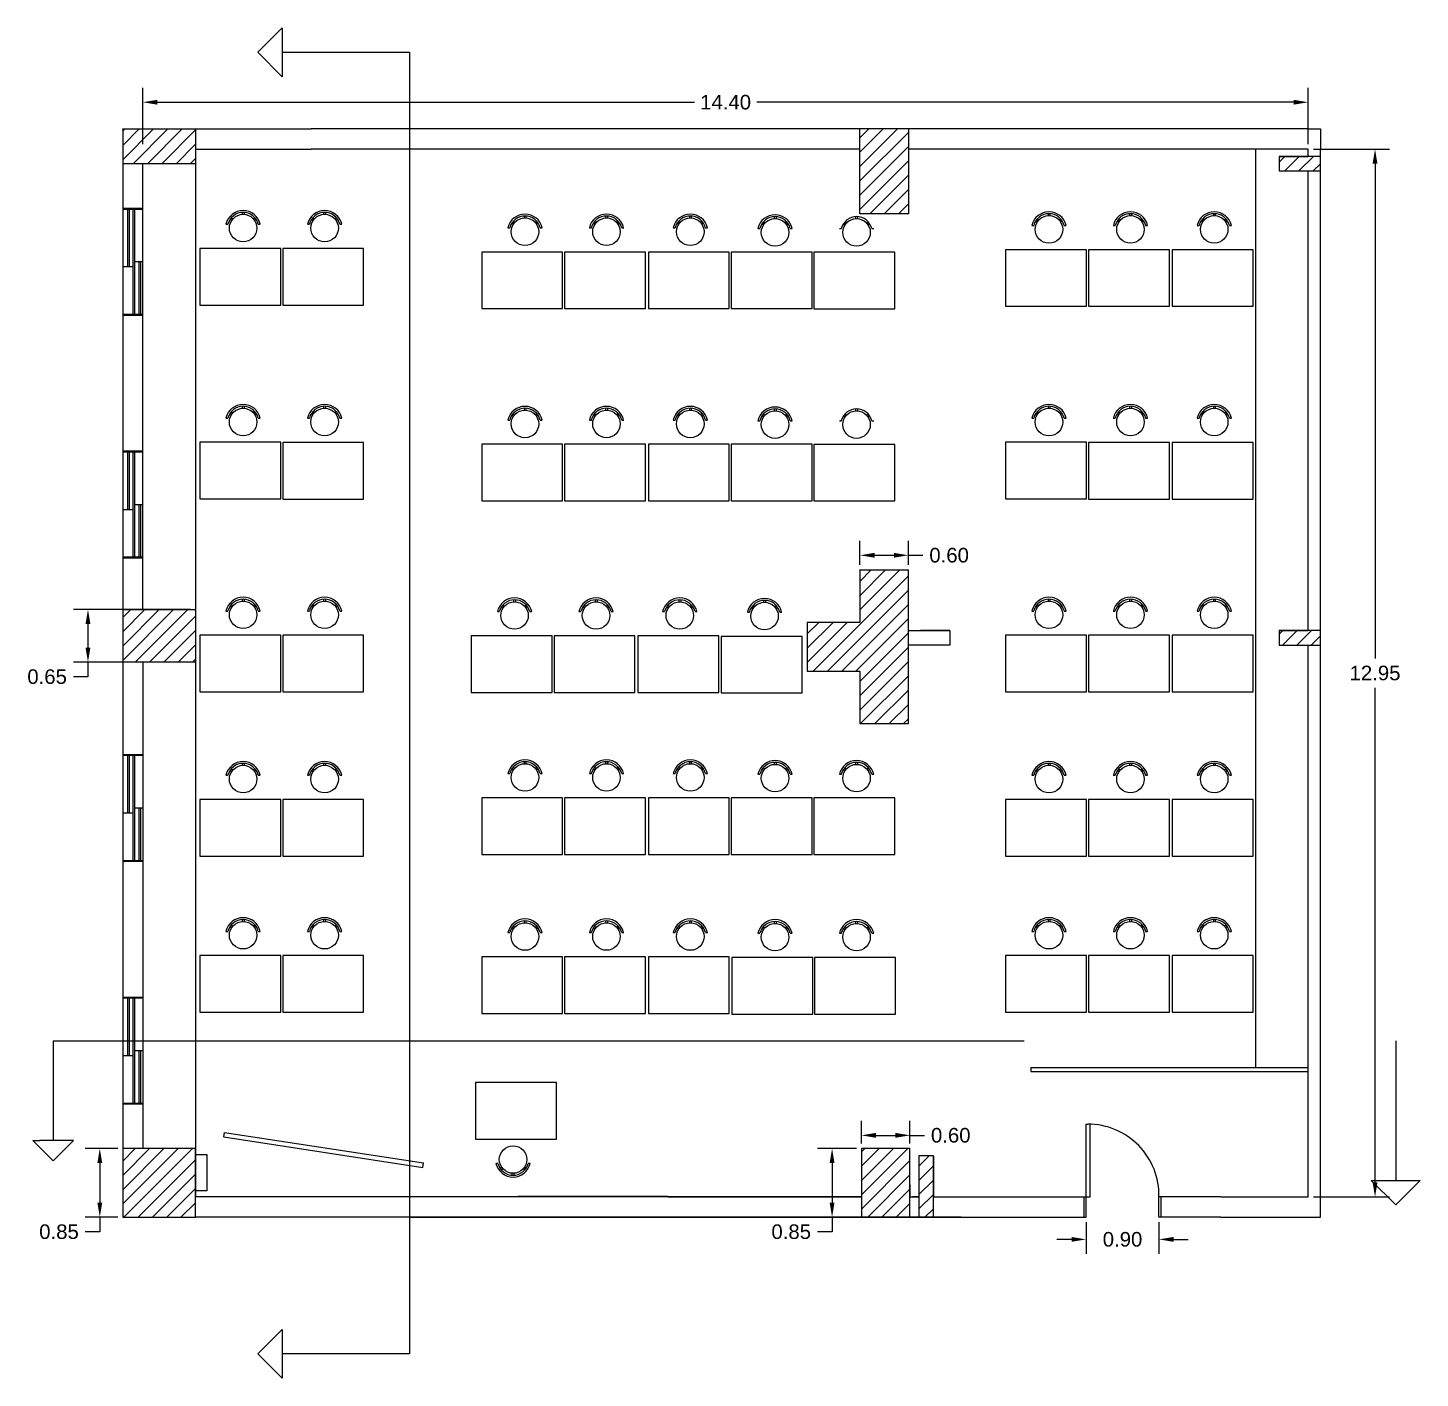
# Model space of a CAD drawing. Header units: inches. Extents: x 15.9 to 85.7, y 4.4 to 21.1.
# Drawn here: x 68.47 to 85.68, y 4.38 to 21.07 of the extents above; entities that cross this region are included whole.
import ezdxf

# ---------------------------------------------------------------- set-up
doc = ezdxf.new("R2010")
doc.units = ezdxf.units.IN
doc.header["$MEASUREMENT"] = 0
doc.linetypes.add('ACAD_ISO03W100', pattern=[30, 12, -18])
doc.styles.get("Standard").update_dxf_attribs({"font": 'arial.ttf'})
doc.dimstyles.get("Standard").update_dxf_attribs({"dimtxt": 0.18, "dimasz": 0.18, "dimexe": 0.18, "dimexo": 0.0625, "dimgap": 0.09, "dimtad": 0, "dimtih": 1, "dimtoh": 1, "dimdec": 4, "dimzin": 0, "dimdsep": 46, "dimtxsty": 'Standard', "dimcen": 0.09, "dimadec": 0, "dimazin": 0, "dimtfac": 1, "dimtdec": 4, "dimtofl": 0, "dimtmove": 0, "dimatfit": 3, "dimfxl": 1, "dimtolj": 1, "dimtzin": 0, "dimarcsym": 0})

# ---------------------------------------------------------------- blocks, each defined once
blk = doc.blocks.new('*D26')
at = {"color": 0, "lineweight": -2, "transparency": 16777216}
for p, q in [((69.896, 19.629), (69.896, 20.326)), ((84.296, 19.629), (84.296, 20.326)), ((70.076, 20.146), (76.712, 20.146)), ((84.116, 20.146), (77.481, 20.146))]:
    blk.add_line(p, q, dxfattribs=at)
at = {"color": 0, "transparency": 16777216}
for points in [[(70.076, 20.176), (70.076, 20.116), (69.896, 20.146)], [(84.116, 20.176), (84.116, 20.116), (84.296, 20.146)]]:
    blk.add_solid(points, dxfattribs=at)
at = {"layer": 'Defpoints', "color": 0, "transparency": 16777216}
for p in [(84.296, 20.146), (69.896, 19.566), (84.296, 19.566)]:
    blk.add_point(p, dxfattribs=at)
at = {"color": 0, "lineweight": 25, "transparency": 16777216, "insert": (77.096, 20.146), "char_height": 0.18, "attachment_point": 5}
blk.add_mtext('\\A1;14.40', dxfattribs=at)
blk = doc.blocks.new('*D27')
at = {"color": 0, "lineweight": -2, "transparency": 16777216}
for p, q in [((84.359, 19.566), (85.301, 19.566)), ((85.121, 19.386), (85.121, 13.273)), ((85.121, 6.796), (85.121, 12.909)), ((84.359, 6.616), (85.301, 6.616))]:
    blk.add_line(p, q, dxfattribs=at)
at = {"color": 0, "transparency": 16777216}
for points in [[(85.091, 19.386), (85.151, 19.386), (85.121, 19.566)], [(85.091, 6.796), (85.151, 6.796), (85.121, 6.616)]]:
    blk.add_solid(points, dxfattribs=at)
at = {"layer": 'Defpoints', "color": 0, "transparency": 16777216}
for p in [(84.296, 19.566), (84.296, 6.616), (85.121, 6.616)]:
    blk.add_point(p, dxfattribs=at)
at = {"color": 0, "lineweight": 25, "transparency": 16777216, "insert": (85.121, 13.091), "char_height": 0.18, "attachment_point": 5}
blk.add_mtext('\\A1;12.95', dxfattribs=at)
blk = doc.blocks.new('*D28')
at = {"color": 0, "lineweight": -2, "transparency": 16777216}
for p, q in [((78.756, 14.429), (78.756, 14.727)), ((79.355, 14.429), (79.355, 14.727)), ((78.936, 14.547), (79.175, 14.547)), ((79.355, 14.547), (79.535, 14.547))]:
    blk.add_line(p, q, dxfattribs=at)
at = {"color": 0, "transparency": 16777216}
for points in [[(78.936, 14.577), (78.936, 14.517), (78.756, 14.547)], [(79.175, 14.577), (79.175, 14.517), (79.355, 14.547)]]:
    blk.add_solid(points, dxfattribs=at)
at = {"layer": 'Defpoints', "color": 0, "transparency": 16777216}
for p in [(79.355, 14.547), (78.756, 14.366), (79.355, 14.366)]:
    blk.add_point(p, dxfattribs=at)
at = {"color": 0, "lineweight": 25, "transparency": 16777216, "insert": (79.858, 14.547), "char_height": 0.18, "attachment_point": 5}
blk.add_mtext('\\A1;0.60', dxfattribs=at)
blk = doc.blocks.new('*D29')
at = {"color": 0, "lineweight": -2, "transparency": 16777216}
for p, q in [((70.484, 13.876), (69.037, 13.876)), ((69.217, 13.696), (69.217, 13.406)), ((70.484, 13.226), (69.037, 13.226)), ((69.217, 13.226), (69.217, 13.046)), ((69.217, 13.046), (69.037, 13.046))]:
    blk.add_line(p, q, dxfattribs=at)
at = {"color": 0, "transparency": 16777216}
for points in [[(69.187, 13.696), (69.247, 13.696), (69.217, 13.876)], [(69.187, 13.406), (69.247, 13.406), (69.217, 13.226)]]:
    blk.add_solid(points, dxfattribs=at)
at = {"layer": 'Defpoints', "color": 0, "transparency": 16777216}
for p in [(70.546, 13.876), (69.217, 13.226), (70.546, 13.226)]:
    blk.add_point(p, dxfattribs=at)
at = {"color": 0, "lineweight": 25, "transparency": 16777216, "insert": (68.712, 13.046), "char_height": 0.18, "attachment_point": 5}
blk.add_mtext('\\A1;0.65', dxfattribs=at)
blk = doc.blocks.new('*D30')
at = {"color": 0, "lineweight": -2, "transparency": 16777216}
for p, q in [((69.584, 7.216), (69.183, 7.216)), ((69.363, 7.036), (69.363, 6.546)), ((69.584, 6.366), (69.183, 6.366)), ((69.363, 6.366), (69.363, 6.186)), ((69.363, 6.186), (69.183, 6.186))]:
    blk.add_line(p, q, dxfattribs=at)
at = {"color": 0, "transparency": 16777216}
for points in [[(69.333, 7.036), (69.393, 7.036), (69.363, 7.216)], [(69.333, 6.546), (69.393, 6.546), (69.363, 6.366)]]:
    blk.add_solid(points, dxfattribs=at)
at = {"layer": 'Defpoints', "color": 0, "transparency": 16777216}
for p in [(69.646, 7.216), (69.363, 6.366), (69.646, 6.366)]:
    blk.add_point(p, dxfattribs=at)
at = {"color": 0, "lineweight": 25, "transparency": 16777216, "insert": (68.859, 6.186), "char_height": 0.18, "attachment_point": 5}
blk.add_mtext('\\A1;0.85', dxfattribs=at)
blk = doc.blocks.new('*D31')
at = {"color": 0, "lineweight": -2, "transparency": 16777216}
for p, q in [((78.774, 7.279), (78.774, 7.558)), ((79.374, 7.279), (79.374, 7.558)), ((78.954, 7.378), (79.194, 7.378)), ((79.374, 7.378), (79.554, 7.378))]:
    blk.add_line(p, q, dxfattribs=at)
at = {"color": 0, "transparency": 16777216}
for points in [[(78.954, 7.408), (78.954, 7.348), (78.774, 7.378)], [(79.194, 7.408), (79.194, 7.348), (79.374, 7.378)]]:
    blk.add_solid(points, dxfattribs=at)
at = {"layer": 'Defpoints', "color": 0, "transparency": 16777216}
for p in [(79.374, 7.378), (78.774, 7.216), (79.374, 7.216)]:
    blk.add_point(p, dxfattribs=at)
at = {"color": 0, "lineweight": 25, "transparency": 16777216, "insert": (79.878, 7.378), "char_height": 0.18, "attachment_point": 5}
blk.add_mtext('\\A1;0.60', dxfattribs=at)
blk = doc.blocks.new('*D32')
at = {"color": 0, "lineweight": -2, "transparency": 16777216}
for p, q in [((78.712, 7.216), (78.232, 7.216)), ((78.412, 7.036), (78.412, 6.546)), ((78.712, 6.366), (78.232, 6.366)), ((78.412, 6.366), (78.412, 6.186)), ((78.412, 6.186), (78.232, 6.186))]:
    blk.add_line(p, q, dxfattribs=at)
at = {"color": 0, "transparency": 16777216}
for points in [[(78.382, 7.036), (78.442, 7.036), (78.412, 7.216)], [(78.382, 6.546), (78.442, 6.546), (78.412, 6.366)]]:
    blk.add_solid(points, dxfattribs=at)
at = {"layer": 'Defpoints', "color": 0, "transparency": 16777216}
for p in [(78.774, 7.216), (78.412, 6.366), (78.774, 6.366)]:
    blk.add_point(p, dxfattribs=at)
at = {"color": 0, "lineweight": 25, "transparency": 16777216, "insert": (77.907, 6.186), "char_height": 0.18, "attachment_point": 5}
blk.add_mtext('\\A1;0.85', dxfattribs=at)
blk = doc.blocks.new('*D33')
at = {"color": 0, "lineweight": -2, "transparency": 16777216}
for p, q in [((81.551, 6.304), (81.551, 5.912)), ((82.451, 6.304), (82.451, 5.912)), ((81.371, 6.092), (81.191, 6.092)), ((82.631, 6.092), (82.811, 6.092))]:
    blk.add_line(p, q, dxfattribs=at)
at = {"color": 0, "transparency": 16777216}
for points in [[(81.371, 6.122), (81.371, 6.062), (81.551, 6.092)], [(82.631, 6.122), (82.631, 6.062), (82.451, 6.092)]]:
    blk.add_solid(points, dxfattribs=at)
at = {"layer": 'Defpoints', "color": 0, "transparency": 16777216}
for p in [(81.551, 6.366), (82.451, 6.366), (82.451, 6.092)]:
    blk.add_point(p, dxfattribs=at)
at = {"color": 0, "lineweight": 25, "transparency": 16777216, "insert": (82.001, 6.092), "char_height": 0.18, "attachment_point": 5}
blk.add_mtext('\\A1;0.90', dxfattribs=at)

msp = doc.modelspace()

# ---------------------------------------------------------------- hatches: boundary and pattern name
at = {"lineweight": 25}
h = msp.add_hatch(dxfattribs=at)
h.set_pattern_fill('ANSI31', color=256)
h.set_pattern_definition([(45, (-990.17832, -458.61796), (-0.088388348, 0.088388348), [])])
h.paths.add_polyline_path([(79.355, 14.366), (78.756, 14.366), (78.755, 14.365), (78.755, 13.716), (78.106, 13.716), (78.105, 13.715), (78.105, 13.116), (78.755, 13.116), (78.755, 12.466), (79.355, 12.466)])
h.paths.add_polyline_path([(79.355, 19.816), (78.76, 19.816), (78.755, 19.812), (78.755, 18.766), (79.348, 18.766), (79.355, 18.773)])
h.paths.add_polyline_path([(70.546, 19.816), (69.896, 19.816), (69.649, 19.816), (69.646, 19.813), (69.646, 19.386), (70.546, 19.386)])
h.paths.add_polyline_path([(70.546, 13.876), (69.896, 13.876), (69.646, 13.876), (69.646, 13.226), (70.546, 13.226)])
h.paths.add_polyline_path([(70.546, 7.216), (69.646, 7.216), (69.646, 6.366), (70.545, 6.366), (70.546, 6.368)])
h.paths.add_polyline_path([(79.374, 7.216), (78.774, 7.216), (78.774, 6.366), (79.374, 6.366)])
h.paths.add_polyline_path([(84.446, 19.477), (83.936, 19.477), (83.936, 19.297), (84.446, 19.297)])
h.paths.add_polyline_path([(84.446, 13.616), (83.936, 13.616), (83.936, 13.436), (84.446, 13.436)])
h.paths.add_polyline_path([(79.664, 7.126), (79.484, 7.126), (79.484, 6.366), (79.664, 6.366)])

# ---------------------------------------------------------------- linework, layer by layer
for p, q in [((71.317, 20.764), (71.618, 21.066)), ((71.618, 21.066), (71.618, 20.462)), ((71.317, 20.764), (71.618, 20.462)), ((71.618, 20.764), (73.19, 20.764)), ((73.19, 20.764), (73.19, 4.679)), ((69.646, 19.816), (69.896, 19.816)), ((69.646, 19.813), (69.649, 19.816)), ((69.646, 19.813), (69.646, 6.366)), ((69.896, 19.816), (71.976, 19.816)), ((70.546, 19.816), (70.546, 19.386)), ((84.296, 19.816), (71.976, 19.816)), ((78.755, 18.766), (78.755, 19.816)), ((78.755, 19.812), (78.76, 19.816)), ((79.355, 19.816), (79.355, 18.766)), ((84.296, 19.816), (84.446, 19.816)), ((84.446, 19.816), (84.446, 19.566)), ((70.546, 19.566), (71.976, 19.566)), ((70.546, 19.566), (70.546, 6.616)), ((78.755, 19.566), (71.976, 19.566)), ((84.296, 19.566), (79.355, 19.566)), ((83.646, 8.216), (83.646, 19.566)), ((83.936, 19.477), (84.296, 19.477)), ((84.446, 19.477), (83.936, 19.477)), ((83.936, 19.477), (83.936, 19.297)), ((84.296, 19.477), (84.296, 19.566)), ((84.446, 6.616), (84.446, 19.566)), ((70.546, 19.386), (69.646, 19.386)), ((69.896, 13.876), (69.896, 19.386)), ((83.936, 19.297), (84.446, 19.297)), ((84.296, 13.616), (84.296, 19.297)), ((69.646, 18.836), (69.896, 18.836)), ((69.646, 18.826), (69.896, 18.826)), ((69.704, 18.826), (69.704, 18.11)), ((69.724, 18.826), (69.724, 18.11)), ((69.771, 18.826), (69.771, 17.526)), ((69.791, 18.826), (69.791, 17.526)), ((71.122, 18.785), (71.122, 18.761)), ((71.146, 18.785), (71.146, 18.761)), ((72.129, 18.785), (72.129, 18.761)), ((72.153, 18.785), (72.153, 18.761)), ((79.355, 18.766), (78.755, 18.766)), ((79.348, 18.766), (79.355, 18.773)), ((81.08, 18.768), (81.08, 18.745)), ((81.104, 18.768), (81.104, 18.745)), ((82.087, 18.768), (82.087, 18.745)), ((82.111, 18.768), (82.111, 18.745)), ((83.123, 18.768), (83.123, 18.745)), ((83.146, 18.768), (83.146, 18.745)), ((70.922, 18.639), (70.947, 18.639)), ((70.973, 18.699), (70.992, 18.685)), ((70.986, 18.718), (71.007, 18.704)), ((71.282, 18.718), (71.261, 18.704)), ((71.296, 18.698), (71.276, 18.685)), ((71.322, 18.639), (71.346, 18.639)), ((71.929, 18.639), (71.954, 18.639)), ((71.98, 18.699), (71.999, 18.685)), ((71.993, 18.718), (72.014, 18.704)), ((72.289, 18.718), (72.268, 18.704)), ((72.302, 18.698), (72.283, 18.685)), ((72.329, 18.639), (72.353, 18.639)), ((74.406, 18.593), (74.43, 18.593)), ((74.456, 18.653), (74.476, 18.64)), ((74.469, 18.673), (74.491, 18.659)), ((74.606, 18.739), (74.606, 18.716)), ((74.629, 18.739), (74.629, 18.716)), ((74.766, 18.673), (74.745, 18.659)), ((74.779, 18.653), (74.759, 18.64)), ((74.805, 18.593), (74.83, 18.593)), ((75.413, 18.593), (75.437, 18.593)), ((75.463, 18.653), (75.483, 18.64)), ((75.476, 18.673), (75.498, 18.659)), ((75.613, 18.739), (75.613, 18.716)), ((75.636, 18.739), (75.636, 18.716)), ((75.773, 18.673), (75.752, 18.659)), ((75.786, 18.653), (75.766, 18.64)), ((75.812, 18.593), (75.837, 18.593)), ((76.448, 18.593), (76.473, 18.593)), ((76.499, 18.653), (76.519, 18.64)), ((76.512, 18.673), (76.533, 18.659)), ((76.648, 18.739), (76.648, 18.716)), ((76.672, 18.739), (76.672, 18.716)), ((76.809, 18.673), (76.787, 18.659)), ((76.822, 18.653), (76.802, 18.64)), ((76.848, 18.593), (76.872, 18.593)), ((77.495, 18.585), (77.52, 18.585)), ((77.546, 18.645), (77.566, 18.632)), ((77.559, 18.665), (77.58, 18.651)), ((77.696, 18.731), (77.696, 18.708)), ((77.719, 18.731), (77.719, 18.708)), ((77.856, 18.665), (77.834, 18.651)), ((77.869, 18.645), (77.849, 18.632)), ((77.895, 18.585), (77.919, 18.585)), ((78.502, 18.585), (78.527, 18.585)), ((78.553, 18.645), (78.573, 18.632)), ((78.566, 18.665), (78.587, 18.651)), ((78.703, 18.731), (78.703, 18.708)), ((78.726, 18.731), (78.726, 18.708)), ((78.863, 18.665), (78.841, 18.651)), ((78.876, 18.645), (78.856, 18.632)), ((78.902, 18.585), (78.926, 18.585)), ((80.88, 18.623), (80.904, 18.623)), ((80.93, 18.682), (80.95, 18.669)), ((80.943, 18.702), (80.965, 18.688)), ((81.24, 18.702), (81.219, 18.688)), ((81.253, 18.682), (81.233, 18.669)), ((81.28, 18.623), (81.304, 18.623)), ((81.887, 18.623), (81.911, 18.623)), ((81.937, 18.682), (81.957, 18.669)), ((81.95, 18.702), (81.972, 18.688)), ((82.247, 18.702), (82.226, 18.688)), ((82.26, 18.682), (82.24, 18.669)), ((82.286, 18.623), (82.311, 18.623)), ((82.923, 18.623), (82.947, 18.623)), ((82.973, 18.682), (82.993, 18.669)), ((82.986, 18.702), (83.008, 18.688)), ((83.283, 18.702), (83.262, 18.688)), ((83.296, 18.682), (83.276, 18.669)), ((83.322, 18.623), (83.347, 18.623)), ((70.599, 18.34), (70.599, 17.64)), ((71.599, 18.34), (70.599, 18.34)), ((71.599, 17.64), (71.599, 18.34)), ((71.623, 18.34), (71.623, 17.64)), ((72.623, 18.34), (71.623, 18.34)), ((72.623, 17.64), (72.623, 18.34)), ((74.082, 18.295), (74.082, 17.595)), ((75.082, 18.295), (74.082, 18.295)), ((75.082, 17.595), (75.082, 18.295)), ((75.106, 18.295), (75.106, 17.595)), ((76.106, 18.295), (75.106, 18.295)), ((76.106, 17.595), (76.106, 18.295)), ((76.142, 18.295), (76.142, 17.595)), ((77.142, 18.295), (76.142, 18.295)), ((77.142, 17.595), (77.142, 18.295)), ((77.165, 18.295), (77.165, 17.595)), ((78.165, 18.295), (77.165, 18.295)), ((78.165, 17.595), (78.165, 18.295)), ((78.188, 18.294), (78.188, 17.594)), ((79.188, 18.294), (78.188, 18.294)), ((79.188, 17.594), (79.188, 18.294)), ((80.556, 18.324), (80.556, 17.624)), ((81.556, 18.324), (80.556, 18.324)), ((81.556, 17.624), (81.556, 18.324)), ((81.58, 18.324), (81.58, 17.624)), ((82.58, 18.324), (81.58, 18.324)), ((82.58, 17.624), (82.58, 18.324)), ((82.616, 18.324), (82.616, 17.624)), ((83.616, 18.324), (82.616, 18.324)), ((83.616, 17.624), (83.616, 18.324)), ((69.771, 18.11), (69.646, 18.11)), ((69.791, 18.176), (69.896, 18.176)), ((69.844, 18.176), (69.844, 17.526)), ((69.864, 18.176), (69.864, 17.526)), ((70.599, 17.64), (71.599, 17.64)), ((71.623, 17.64), (72.623, 17.64)), ((74.082, 17.595), (75.082, 17.595)), ((75.106, 17.595), (76.106, 17.595)), ((76.142, 17.595), (77.142, 17.595)), ((77.165, 17.595), (78.165, 17.595)), ((78.188, 17.594), (79.188, 17.594)), ((80.556, 17.624), (81.556, 17.624)), ((81.58, 17.624), (82.58, 17.624)), ((82.616, 17.624), (83.616, 17.624)), ((69.646, 17.526), (69.896, 17.526)), ((69.646, 17.516), (69.896, 17.516)), ((71.122, 16.387), (71.122, 16.363)), ((71.146, 16.387), (71.146, 16.363)), ((72.129, 16.387), (72.129, 16.363)), ((72.153, 16.387), (72.153, 16.363)), ((74.606, 16.364), (74.606, 16.34)), ((74.629, 16.364), (74.629, 16.34)), ((75.613, 16.364), (75.613, 16.34)), ((75.636, 16.364), (75.636, 16.34)), ((76.648, 16.364), (76.648, 16.34)), ((76.672, 16.364), (76.672, 16.34)), ((77.696, 16.356), (77.696, 16.332)), ((77.719, 16.356), (77.719, 16.332)), ((78.703, 16.356), (78.703, 16.332)), ((78.726, 16.356), (78.726, 16.332)), ((81.08, 16.387), (81.08, 16.363)), ((81.104, 16.387), (81.104, 16.363)), ((82.087, 16.387), (82.087, 16.363)), ((82.111, 16.387), (82.111, 16.363)), ((83.123, 16.387), (83.123, 16.363)), ((83.146, 16.387), (83.146, 16.363)), ((70.922, 16.241), (70.947, 16.241)), ((70.973, 16.301), (70.992, 16.288)), ((70.986, 16.321), (71.007, 16.306)), ((71.282, 16.32), (71.261, 16.306)), ((71.296, 16.3), (71.276, 16.287)), ((71.322, 16.241), (71.346, 16.241)), ((71.929, 16.241), (71.954, 16.241)), ((71.98, 16.301), (71.999, 16.288)), ((71.993, 16.321), (72.014, 16.306)), ((72.289, 16.32), (72.268, 16.306)), ((72.302, 16.3), (72.283, 16.287)), ((72.329, 16.241), (72.353, 16.241)), ((74.406, 16.218), (74.43, 16.218)), ((74.456, 16.278), (74.476, 16.265)), ((74.469, 16.297), (74.491, 16.283)), ((74.766, 16.297), (74.745, 16.283)), ((74.779, 16.277), (74.759, 16.264)), ((74.805, 16.218), (74.83, 16.218)), ((75.413, 16.218), (75.437, 16.218)), ((75.463, 16.278), (75.483, 16.265)), ((75.476, 16.297), (75.498, 16.283)), ((75.773, 16.297), (75.752, 16.283)), ((75.786, 16.277), (75.766, 16.264)), ((75.812, 16.218), (75.837, 16.218)), ((76.448, 16.218), (76.473, 16.218)), ((76.499, 16.278), (76.519, 16.265)), ((76.512, 16.297), (76.533, 16.283)), ((76.809, 16.297), (76.787, 16.283)), ((76.822, 16.277), (76.802, 16.264)), ((76.848, 16.218), (76.872, 16.218)), ((77.495, 16.21), (77.52, 16.21)), ((77.546, 16.27), (77.566, 16.257)), ((77.559, 16.289), (77.58, 16.275)), ((77.856, 16.289), (77.834, 16.275)), ((77.869, 16.269), (77.849, 16.256)), ((77.895, 16.21), (77.919, 16.21)), ((78.502, 16.21), (78.527, 16.21)), ((78.553, 16.27), (78.573, 16.257)), ((78.566, 16.289), (78.587, 16.275)), ((78.863, 16.289), (78.841, 16.275)), ((78.876, 16.269), (78.856, 16.256)), ((78.902, 16.21), (78.926, 16.21)), ((80.88, 16.241), (80.904, 16.241)), ((80.93, 16.301), (80.95, 16.288)), ((80.943, 16.321), (80.965, 16.306)), ((81.24, 16.32), (81.219, 16.306)), ((81.253, 16.3), (81.233, 16.287)), ((81.28, 16.241), (81.304, 16.241)), ((81.887, 16.241), (81.911, 16.241)), ((81.937, 16.301), (81.957, 16.288)), ((81.95, 16.321), (81.972, 16.306)), ((82.247, 16.32), (82.226, 16.306)), ((82.26, 16.3), (82.24, 16.287)), ((82.286, 16.241), (82.311, 16.241)), ((82.923, 16.241), (82.947, 16.241)), ((82.973, 16.301), (82.993, 16.288)), ((82.986, 16.321), (83.008, 16.306)), ((83.283, 16.32), (83.262, 16.306)), ((83.296, 16.3), (83.276, 16.287)), ((83.322, 16.241), (83.347, 16.241)), ((69.646, 15.836), (69.896, 15.836)), ((70.599, 15.943), (70.599, 15.243)), ((71.599, 15.943), (70.599, 15.943)), ((71.599, 15.243), (71.599, 15.943)), ((71.623, 15.942), (71.623, 15.242)), ((72.623, 15.942), (71.623, 15.942)), ((72.623, 15.242), (72.623, 15.942)), ((74.082, 15.92), (74.082, 15.22)), ((75.082, 15.92), (74.082, 15.92)), ((75.082, 15.22), (75.082, 15.92)), ((75.106, 15.919), (75.106, 15.219)), ((76.106, 15.919), (75.106, 15.919)), ((76.106, 15.219), (76.106, 15.919)), ((76.142, 15.919), (76.142, 15.219)), ((77.142, 15.919), (76.142, 15.919)), ((77.142, 15.219), (77.142, 15.919)), ((77.165, 15.919), (77.165, 15.219)), ((78.165, 15.919), (77.165, 15.919)), ((78.165, 15.219), (78.165, 15.919)), ((78.188, 15.918), (78.188, 15.218)), ((79.188, 15.918), (78.188, 15.918)), ((79.188, 15.218), (79.188, 15.918)), ((80.556, 15.943), (80.556, 15.243)), ((81.556, 15.943), (80.556, 15.943)), ((81.556, 15.243), (81.556, 15.943)), ((81.58, 15.942), (81.58, 15.242)), ((82.58, 15.942), (81.58, 15.942)), ((82.58, 15.242), (82.58, 15.942)), ((82.616, 15.942), (82.616, 15.242)), ((83.616, 15.942), (82.616, 15.942)), ((83.616, 15.242), (83.616, 15.942)), ((69.646, 15.826), (69.896, 15.826)), ((69.704, 15.826), (69.704, 15.11)), ((69.724, 15.826), (69.724, 15.11)), ((69.771, 15.826), (69.771, 14.526)), ((69.791, 15.826), (69.791, 14.526)), ((69.791, 15.176), (69.896, 15.176)), ((69.844, 15.176), (69.844, 14.526)), ((69.864, 15.176), (69.864, 14.526)), ((70.599, 15.243), (71.599, 15.243)), ((71.623, 15.242), (72.623, 15.242)), ((74.082, 15.22), (75.082, 15.22)), ((75.106, 15.219), (76.106, 15.219)), ((76.142, 15.219), (77.142, 15.219)), ((77.165, 15.219), (78.165, 15.219)), ((78.188, 15.218), (79.188, 15.218)), ((80.556, 15.243), (81.556, 15.243)), ((81.58, 15.242), (82.58, 15.242)), ((82.616, 15.242), (83.616, 15.242)), ((69.771, 15.11), (69.646, 15.11)), ((69.646, 14.526), (69.896, 14.526)), ((69.646, 14.516), (69.896, 14.516)), ((78.755, 14.366), (79.355, 14.366)), ((78.755, 14.366), (78.755, 13.716)), ((78.755, 14.365), (78.756, 14.366)), ((79.355, 12.466), (79.355, 14.366)), ((70.986, 13.938), (71.007, 13.923)), ((71.122, 14.004), (71.122, 13.98)), ((71.146, 14.004), (71.146, 13.98)), ((71.282, 13.937), (71.261, 13.923)), ((71.993, 13.938), (72.014, 13.923)), ((72.129, 14.004), (72.129, 13.98)), ((72.153, 14.004), (72.153, 13.98)), ((72.289, 13.937), (72.268, 13.923)), ((74.476, 13.997), (74.476, 13.973)), ((74.5, 13.997), (74.5, 13.973)), ((75.483, 13.997), (75.483, 13.973)), ((75.507, 13.997), (75.507, 13.973)), ((76.519, 13.997), (76.519, 13.973)), ((76.542, 13.997), (76.542, 13.973)), ((77.566, 13.989), (77.566, 13.965)), ((77.589, 13.989), (77.589, 13.965)), ((80.943, 13.938), (80.965, 13.923)), ((81.08, 14.004), (81.08, 13.98)), ((81.104, 14.004), (81.104, 13.98)), ((81.24, 13.937), (81.219, 13.923)), ((81.95, 13.938), (81.972, 13.923)), ((82.087, 14.004), (82.087, 13.98)), ((82.111, 14.004), (82.111, 13.98)), ((82.247, 13.937), (82.226, 13.923)), ((82.986, 13.938), (83.008, 13.923)), ((83.123, 14.004), (83.123, 13.98)), ((83.146, 14.004), (83.146, 13.98)), ((83.283, 13.937), (83.262, 13.923)), ((69.646, 13.876), (69.896, 13.876)), ((69.896, 13.876), (70.546, 13.876)), ((70.922, 13.858), (70.947, 13.858)), ((70.973, 13.918), (70.992, 13.905)), ((71.296, 13.917), (71.276, 13.904)), ((71.322, 13.858), (71.346, 13.858)), ((71.929, 13.858), (71.954, 13.858)), ((71.98, 13.918), (71.999, 13.905)), ((72.302, 13.917), (72.283, 13.904)), ((72.329, 13.858), (72.353, 13.858)), ((74.276, 13.851), (74.3, 13.851)), ((74.326, 13.911), (74.346, 13.898)), ((74.339, 13.931), (74.361, 13.916)), ((74.636, 13.93), (74.615, 13.916)), ((74.649, 13.91), (74.629, 13.897)), ((74.675, 13.851), (74.7, 13.851)), ((75.283, 13.851), (75.307, 13.851)), ((75.333, 13.911), (75.353, 13.898)), ((75.346, 13.931), (75.368, 13.916)), ((75.643, 13.93), (75.622, 13.916)), ((75.656, 13.91), (75.636, 13.897)), ((75.682, 13.851), (75.707, 13.851)), ((76.318, 13.851), (76.343, 13.851)), ((76.369, 13.911), (76.389, 13.898)), ((76.382, 13.931), (76.403, 13.916)), ((76.679, 13.93), (76.658, 13.916)), ((76.692, 13.91), (76.672, 13.897)), ((76.718, 13.851), (76.743, 13.851)), ((77.366, 13.843), (77.39, 13.843)), ((77.416, 13.903), (77.436, 13.89)), ((77.429, 13.923), (77.451, 13.908)), ((77.726, 13.922), (77.705, 13.908)), ((77.739, 13.902), (77.719, 13.889)), ((77.765, 13.843), (77.79, 13.843)), ((80.88, 13.858), (80.904, 13.858)), ((80.93, 13.918), (80.95, 13.905)), ((81.253, 13.917), (81.233, 13.904)), ((81.28, 13.858), (81.304, 13.858)), ((81.887, 13.858), (81.911, 13.858)), ((81.937, 13.918), (81.957, 13.905)), ((82.26, 13.917), (82.24, 13.904)), ((82.286, 13.858), (82.311, 13.858)), ((82.923, 13.858), (82.947, 13.858)), ((82.973, 13.918), (82.993, 13.905)), ((83.296, 13.917), (83.276, 13.904)), ((83.322, 13.858), (83.347, 13.858)), ((78.755, 13.716), (78.105, 13.716)), ((78.105, 13.716), (78.105, 13.116)), ((78.105, 13.715), (78.106, 13.716)), ((79.355, 13.616), (79.865, 13.616)), ((79.865, 13.616), (79.505, 13.616)), ((79.865, 13.616), (79.865, 13.436)), ((83.936, 13.616), (84.296, 13.616)), ((84.446, 13.616), (83.936, 13.616)), ((83.936, 13.616), (83.936, 13.436)), ((70.599, 13.56), (70.599, 12.86)), ((71.599, 13.56), (70.599, 13.56)), ((71.599, 12.86), (71.599, 13.56)), ((71.623, 13.559), (71.623, 12.859)), ((72.623, 13.559), (71.623, 13.559)), ((72.623, 12.859), (72.623, 13.559)), ((73.952, 13.553), (73.952, 12.853)), ((74.952, 13.553), (73.952, 13.553)), ((74.952, 12.853), (74.952, 13.553)), ((74.976, 13.552), (74.976, 12.852)), ((75.976, 13.552), (74.976, 13.552)), ((75.976, 12.852), (75.976, 13.552)), ((76.012, 13.552), (76.012, 12.852)), ((77.012, 13.552), (76.012, 13.552)), ((77.012, 12.852), (77.012, 13.552)), ((77.042, 13.545), (77.042, 12.845)), ((78.042, 13.545), (77.042, 13.545)), ((78.042, 12.845), (78.042, 13.545)), ((79.865, 13.436), (79.355, 13.436)), ((80.556, 13.56), (80.556, 12.86)), ((81.556, 13.56), (80.556, 13.56)), ((81.556, 12.86), (81.556, 13.56)), ((81.58, 13.559), (81.58, 12.859)), ((82.58, 13.559), (81.58, 13.559)), ((82.58, 12.859), (82.58, 13.559)), ((82.616, 13.559), (82.616, 12.859)), ((83.616, 13.559), (82.616, 13.559)), ((83.616, 12.859), (83.616, 13.559)), ((83.936, 13.436), (84.446, 13.436)), ((84.296, 6.616), (84.296, 13.436)), ((70.546, 13.226), (69.646, 13.226)), ((69.896, 13.226), (69.896, 7.216)), ((78.105, 13.116), (78.755, 13.116)), ((78.755, 13.116), (78.755, 12.466)), ((70.599, 12.86), (71.599, 12.86)), ((71.623, 12.859), (72.623, 12.859)), ((73.952, 12.853), (74.952, 12.853)), ((74.976, 12.852), (75.976, 12.852)), ((76.012, 12.852), (77.012, 12.852)), ((77.042, 12.845), (78.042, 12.845)), ((80.556, 12.86), (81.556, 12.86)), ((81.58, 12.859), (82.58, 12.859)), ((82.616, 12.859), (83.616, 12.859)), ((78.755, 12.466), (79.355, 12.466)), ((69.646, 12.086), (69.896, 12.086)), ((69.646, 12.076), (69.896, 12.076)), ((69.704, 12.076), (69.704, 11.36)), ((69.724, 12.076), (69.724, 11.36)), ((69.771, 12.076), (69.771, 10.776)), ((69.791, 12.076), (69.791, 10.776)), ((70.973, 11.888), (70.992, 11.875)), ((70.986, 11.908), (71.007, 11.894)), ((71.122, 11.974), (71.122, 11.951)), ((71.146, 11.974), (71.146, 11.951)), ((71.282, 11.908), (71.261, 11.894)), ((71.296, 11.888), (71.276, 11.875)), ((71.98, 11.888), (71.999, 11.875)), ((71.993, 11.908), (72.014, 11.894)), ((72.129, 11.974), (72.129, 11.951)), ((72.153, 11.974), (72.153, 11.951)), ((72.289, 11.908), (72.268, 11.894)), ((72.302, 11.888), (72.283, 11.875)), ((74.456, 11.908), (74.476, 11.895)), ((74.469, 11.928), (74.491, 11.913)), ((74.606, 11.994), (74.606, 11.97)), ((74.629, 11.994), (74.629, 11.97)), ((74.766, 11.927), (74.745, 11.913)), ((74.779, 11.908), (74.759, 11.895)), ((75.463, 11.908), (75.483, 11.895)), ((75.476, 11.928), (75.498, 11.913)), ((75.613, 11.994), (75.613, 11.97)), ((75.636, 11.994), (75.636, 11.97)), ((75.773, 11.927), (75.752, 11.913)), ((75.786, 11.908), (75.766, 11.895)), ((76.499, 11.908), (76.519, 11.895)), ((76.512, 11.928), (76.533, 11.913)), ((76.648, 11.994), (76.648, 11.97)), ((76.672, 11.994), (76.672, 11.97)), ((76.809, 11.927), (76.787, 11.913)), ((76.822, 11.908), (76.802, 11.895)), ((77.546, 11.9), (77.566, 11.887)), ((77.559, 11.92), (77.58, 11.906)), ((77.696, 11.986), (77.696, 11.963)), ((77.719, 11.986), (77.719, 11.963)), ((77.856, 11.92), (77.834, 11.906)), ((77.869, 11.9), (77.849, 11.887)), ((78.553, 11.9), (78.573, 11.887)), ((78.566, 11.92), (78.587, 11.906)), ((78.703, 11.986), (78.703, 11.963)), ((78.726, 11.986), (78.726, 11.963)), ((78.863, 11.92), (78.841, 11.906)), ((78.876, 11.9), (78.856, 11.887)), ((80.93, 11.888), (80.95, 11.875)), ((80.943, 11.908), (80.965, 11.894)), ((81.08, 11.974), (81.08, 11.951)), ((81.104, 11.974), (81.104, 11.951)), ((81.24, 11.908), (81.219, 11.894)), ((81.253, 11.888), (81.233, 11.875)), ((81.937, 11.888), (81.957, 11.875)), ((81.95, 11.908), (81.972, 11.894)), ((82.087, 11.974), (82.087, 11.951)), ((82.111, 11.974), (82.111, 11.951)), ((82.247, 11.908), (82.226, 11.894)), ((82.26, 11.888), (82.24, 11.875)), ((82.973, 11.888), (82.993, 11.875)), ((82.986, 11.908), (83.008, 11.894)), ((83.123, 11.974), (83.123, 11.951)), ((83.146, 11.974), (83.146, 11.951)), ((83.283, 11.908), (83.262, 11.894)), ((83.296, 11.888), (83.276, 11.875)), ((70.922, 11.829), (70.947, 11.829)), ((71.322, 11.829), (71.346, 11.829)), ((71.929, 11.829), (71.954, 11.829)), ((72.329, 11.829), (72.353, 11.829)), ((74.406, 11.848), (74.43, 11.848)), ((74.805, 11.848), (74.83, 11.848)), ((75.413, 11.848), (75.437, 11.848)), ((75.812, 11.848), (75.837, 11.848)), ((76.448, 11.848), (76.473, 11.848)), ((76.848, 11.848), (76.872, 11.848)), ((77.495, 11.84), (77.52, 11.84)), ((77.895, 11.84), (77.919, 11.84)), ((78.502, 11.84), (78.527, 11.84)), ((78.902, 11.84), (78.926, 11.84)), ((80.88, 11.829), (80.904, 11.829)), ((81.28, 11.829), (81.304, 11.829)), ((81.887, 11.829), (81.911, 11.829)), ((82.286, 11.829), (82.311, 11.829)), ((82.923, 11.829), (82.947, 11.829)), ((83.322, 11.829), (83.347, 11.829)), ((70.599, 11.53), (70.599, 10.83)), ((71.599, 11.53), (70.599, 11.53)), ((71.599, 10.83), (71.599, 11.53)), ((71.623, 11.53), (71.623, 10.83)), ((72.623, 11.53), (71.623, 11.53)), ((72.623, 10.83), (72.623, 11.53)), ((74.082, 11.55), (74.082, 10.85)), ((75.082, 11.55), (74.082, 11.55)), ((75.082, 10.85), (75.082, 11.55)), ((75.106, 11.549), (75.106, 10.849)), ((76.106, 11.549), (75.106, 11.549)), ((76.106, 10.849), (76.106, 11.549)), ((76.142, 11.549), (76.142, 10.849)), ((77.142, 11.549), (76.142, 11.549)), ((77.142, 10.849), (77.142, 11.549)), ((77.165, 11.549), (77.165, 10.849)), ((78.165, 11.549), (77.165, 11.549)), ((78.165, 10.849), (78.165, 11.549)), ((78.188, 11.549), (78.188, 10.849)), ((79.188, 11.549), (78.188, 11.549)), ((79.188, 10.849), (79.188, 11.549)), ((80.556, 11.53), (80.556, 10.83)), ((81.556, 11.53), (80.556, 11.53)), ((81.556, 10.83), (81.556, 11.53)), ((81.58, 11.53), (81.58, 10.83)), ((82.58, 11.53), (81.58, 11.53)), ((82.58, 10.83), (82.58, 11.53)), ((82.616, 11.53), (82.616, 10.83)), ((83.616, 11.53), (82.616, 11.53)), ((83.616, 10.83), (83.616, 11.53)), ((69.771, 11.36), (69.646, 11.36)), ((69.791, 11.426), (69.896, 11.426)), ((69.844, 11.426), (69.844, 10.776)), ((69.864, 11.426), (69.864, 10.776)), ((74.082, 10.85), (75.082, 10.85)), ((75.106, 10.849), (76.106, 10.849)), ((76.142, 10.849), (77.142, 10.849)), ((77.165, 10.849), (78.165, 10.849)), ((78.188, 10.849), (79.188, 10.849)), ((69.646, 10.776), (69.896, 10.776)), ((69.646, 10.766), (69.896, 10.766)), ((70.599, 10.83), (71.599, 10.83)), ((71.623, 10.83), (72.623, 10.83)), ((80.556, 10.83), (81.556, 10.83)), ((81.58, 10.83), (82.58, 10.83)), ((82.616, 10.83), (83.616, 10.83)), ((71.122, 10.045), (71.122, 10.021)), ((71.146, 10.045), (71.146, 10.021)), ((72.129, 10.045), (72.129, 10.021)), ((72.153, 10.045), (72.153, 10.021)), ((74.606, 10.029), (74.606, 10.005)), ((74.629, 10.029), (74.629, 10.005)), ((75.613, 10.029), (75.613, 10.005)), ((75.636, 10.029), (75.636, 10.005)), ((76.648, 10.029), (76.648, 10.005)), ((76.672, 10.029), (76.672, 10.005)), ((77.696, 10.021), (77.696, 9.997)), ((77.719, 10.021), (77.719, 9.997)), ((78.703, 10.021), (78.703, 9.997)), ((78.726, 10.021), (78.726, 9.997)), ((81.08, 10.045), (81.08, 10.021)), ((81.104, 10.045), (81.104, 10.021)), ((82.087, 10.045), (82.087, 10.021)), ((82.111, 10.045), (82.111, 10.021)), ((83.123, 10.045), (83.123, 10.021)), ((83.146, 10.045), (83.146, 10.021)), ((70.922, 9.899), (70.947, 9.899)), ((70.973, 9.959), (70.992, 9.946)), ((70.986, 9.978), (71.007, 9.964)), ((71.282, 9.978), (71.261, 9.964)), ((71.296, 9.958), (71.276, 9.945)), ((71.322, 9.899), (71.346, 9.899)), ((71.929, 9.899), (71.954, 9.899)), ((71.98, 9.959), (71.999, 9.946)), ((71.993, 9.978), (72.014, 9.964)), ((72.289, 9.978), (72.268, 9.964)), ((72.302, 9.958), (72.283, 9.945)), ((72.329, 9.899), (72.353, 9.899)), ((74.406, 9.883), (74.43, 9.883)), ((74.456, 9.943), (74.476, 9.93)), ((74.469, 9.962), (74.491, 9.948)), ((74.766, 9.962), (74.745, 9.948)), ((74.779, 9.942), (74.759, 9.929)), ((74.805, 9.883), (74.83, 9.883)), ((75.413, 9.883), (75.437, 9.883)), ((75.463, 9.943), (75.483, 9.93)), ((75.476, 9.962), (75.498, 9.948)), ((75.773, 9.962), (75.752, 9.948)), ((75.786, 9.942), (75.766, 9.929)), ((75.812, 9.883), (75.837, 9.883)), ((76.448, 9.883), (76.473, 9.883)), ((76.499, 9.943), (76.519, 9.93)), ((76.512, 9.962), (76.533, 9.948)), ((76.809, 9.962), (76.787, 9.948)), ((76.822, 9.942), (76.802, 9.929)), ((76.848, 9.883), (76.872, 9.883)), ((77.495, 9.875), (77.52, 9.875)), ((77.546, 9.935), (77.566, 9.922)), ((77.559, 9.954), (77.58, 9.94)), ((77.856, 9.954), (77.834, 9.94)), ((77.869, 9.934), (77.849, 9.921)), ((77.895, 9.875), (77.919, 9.875)), ((78.502, 9.875), (78.527, 9.875)), ((78.553, 9.935), (78.573, 9.922)), ((78.566, 9.954), (78.587, 9.94)), ((78.863, 9.954), (78.841, 9.94)), ((78.876, 9.934), (78.856, 9.921)), ((78.902, 9.875), (78.926, 9.875)), ((80.88, 9.899), (80.904, 9.899)), ((80.93, 9.959), (80.95, 9.946)), ((80.943, 9.978), (80.965, 9.964)), ((81.24, 9.978), (81.219, 9.964)), ((81.253, 9.958), (81.233, 9.945)), ((81.28, 9.899), (81.304, 9.899)), ((81.887, 9.899), (81.911, 9.899)), ((81.937, 9.959), (81.957, 9.946)), ((81.95, 9.978), (81.972, 9.964)), ((82.247, 9.978), (82.226, 9.964)), ((82.26, 9.958), (82.24, 9.945)), ((82.286, 9.899), (82.311, 9.899)), ((82.923, 9.899), (82.947, 9.899)), ((82.973, 9.959), (82.993, 9.946)), ((82.986, 9.978), (83.008, 9.964)), ((83.283, 9.978), (83.262, 9.964)), ((83.296, 9.958), (83.276, 9.945)), ((83.322, 9.899), (83.347, 9.899)), ((70.599, 9.6), (70.599, 8.9)), ((71.599, 9.6), (70.599, 9.6)), ((71.599, 8.9), (71.599, 9.6)), ((71.623, 9.6), (71.623, 8.9)), ((72.623, 9.6), (71.623, 9.6)), ((72.623, 8.9), (72.623, 9.6)), ((74.082, 9.585), (74.082, 8.885)), ((75.082, 9.585), (74.082, 9.585)), ((75.082, 8.885), (75.082, 9.585)), ((75.106, 9.584), (75.106, 8.884)), ((76.106, 9.584), (75.106, 9.584)), ((76.106, 8.884), (76.106, 9.584)), ((76.142, 9.584), (76.142, 8.884)), ((77.142, 9.584), (76.142, 9.584)), ((77.142, 8.884), (77.142, 9.584)), ((77.172, 9.577), (77.172, 8.877)), ((78.172, 9.577), (77.172, 9.577)), ((78.172, 8.877), (78.172, 9.577)), ((78.196, 9.576), (78.196, 8.876)), ((79.196, 9.576), (78.196, 9.576)), ((79.196, 8.876), (79.196, 9.576)), ((80.556, 9.6), (80.556, 8.9)), ((81.556, 9.6), (80.556, 9.6)), ((81.556, 8.9), (81.556, 9.6)), ((81.58, 9.6), (81.58, 8.9)), ((82.58, 9.6), (81.58, 9.6)), ((82.58, 8.9), (82.58, 9.6)), ((82.616, 9.6), (82.616, 8.9)), ((83.616, 9.6), (82.616, 9.6)), ((83.616, 8.9), (83.616, 9.6)), ((69.646, 9.086), (69.896, 9.086)), ((69.646, 9.076), (69.896, 9.076)), ((69.704, 9.076), (69.704, 8.36)), ((69.724, 9.076), (69.724, 8.36)), ((69.771, 9.076), (69.771, 7.776)), ((69.791, 9.076), (69.791, 7.776)), ((70.599, 8.9), (71.599, 8.9)), ((71.623, 8.9), (72.623, 8.9)), ((74.082, 8.885), (75.082, 8.885)), ((75.106, 8.884), (76.106, 8.884)), ((76.142, 8.884), (77.142, 8.884)), ((77.172, 8.877), (78.172, 8.877)), ((78.196, 8.876), (79.196, 8.876)), ((80.556, 8.9), (81.556, 8.9)), ((81.58, 8.9), (82.58, 8.9)), ((82.616, 8.9), (83.616, 8.9)), ((69.771, 8.36), (69.646, 8.36)), ((69.791, 8.426), (69.896, 8.426)), ((69.844, 8.426), (69.844, 7.776)), ((69.864, 8.426), (69.864, 7.776)), ((80.867, 8.216), (84.296, 8.216)), ((80.867, 8.216), (80.867, 8.166)), ((80.867, 8.166), (84.296, 8.166)), ((75.006, 8.029), (74.006, 8.029)), ((74.006, 8.029), (74.006, 7.329)), ((75.006, 7.329), (75.006, 8.029)), ((69.646, 7.776), (69.896, 7.776)), ((69.646, 7.766), (69.896, 7.766)), ((70.897, 7.359), (70.906, 7.414)), ((70.906, 7.414), (73.365, 7.038)), ((81.551, 6.616), (81.551, 7.516)), ((81.551, 7.516), (81.571, 7.516)), ((81.601, 6.616), (81.601, 7.516)), ((68.787, 7.063), (68.537, 7.313)), ((68.537, 7.313), (68.624, 7.313)), ((69.037, 7.313), (68.624, 7.313)), ((68.787, 7.063), (69.037, 7.313)), ((70.897, 7.359), (73.356, 6.982)), ((74.006, 7.329), (75.006, 7.329)), ((70.546, 7.216), (69.646, 7.216)), ((70.546, 6.366), (70.546, 7.216)), ((70.546, 7.141), (70.686, 7.141)), ((70.686, 7.141), (70.686, 6.691)), ((79.374, 7.216), (78.774, 7.216)), ((78.774, 7.216), (78.774, 6.366)), ((79.374, 6.366), (79.374, 7.216)), ((79.664, 7.126), (79.484, 7.126)), ((79.484, 7.126), (79.484, 6.366)), ((79.664, 7.126), (79.664, 6.616)), ((79.664, 6.366), (79.664, 7.126)), ((73.356, 6.982), (73.365, 7.038)), ((74.282, 7.031), (74.258, 7.031)), ((74.309, 6.972), (74.329, 6.985)), ((74.322, 6.952), (74.343, 6.966)), ((74.458, 6.885), (74.458, 6.909)), ((74.482, 6.885), (74.482, 6.909)), ((74.619, 6.952), (74.597, 6.966)), ((74.632, 6.971), (74.612, 6.984)), ((74.682, 7.031), (74.658, 7.031)), ((79.374, 6.769), (79.374, 6.616)), ((85.377, 6.517), (85.075, 6.819)), ((85.075, 6.819), (85.679, 6.819)), ((85.377, 6.517), (85.679, 6.819)), ((70.686, 6.691), (70.546, 6.691)), ((78.774, 6.616), (70.546, 6.616)), ((74.528, 6.628), (75.828, 6.628)), ((74.528, 6.628), (74.528, 6.616)), ((75.082, 6.628), (76.383, 6.628)), ((76.383, 6.628), (76.383, 6.616)), ((76.383, 6.616), (78.774, 6.616)), ((79.374, 6.616), (79.484, 6.616)), ((79.484, 6.616), (79.407, 6.616)), ((79.664, 6.616), (81.551, 6.616)), ((81.526, 6.366), (81.526, 6.616)), ((81.551, 6.366), (81.551, 6.616)), ((81.551, 6.616), (81.601, 6.616)), ((83.217, 6.616), (82.451, 6.616)), ((82.451, 6.366), (82.451, 6.616)), ((82.477, 6.366), (82.477, 6.616)), ((83.217, 6.616), (84.296, 6.616)), ((84.446, 6.466), (84.446, 6.616)), ((69.646, 6.366), (70.546, 6.366)), ((70.545, 6.366), (70.546, 6.368)), ((80.005, 6.366), (70.546, 6.366)), ((73.19, 6.366), (81.551, 6.366)), ((83.217, 6.366), (82.451, 6.366)), ((83.217, 6.366), (84.296, 6.366)), ((84.296, 6.366), (84.446, 6.366)), ((84.446, 6.366), (84.446, 6.466)), ((71.317, 4.679), (71.618, 4.98)), ((71.618, 4.98), (71.618, 4.377)), ((71.317, 4.679), (71.618, 4.377)), ((73.19, 4.679), (71.618, 4.679))]:
    msp.add_line(p, q, dxfattribs=at)
at = {"linetype": 'ACAD_ISO03W100', "lineweight": 25}
for p, q in [((68.787, 8.544), (85.377, 8.544)), ((68.787, 8.544), (68.787, 7.313)), ((85.377, 8.544), (85.377, 6.819))]:
    msp.add_line(p, q, dxfattribs=at)
at = {"lineweight": 25}
for centre in [(71.134, 18.591), (72.141, 18.591), (74.617, 18.546), (75.624, 18.546), (76.66, 18.546), (77.707, 18.538), (78.714, 18.538), (81.092, 18.575), (82.099, 18.575), (83.134, 18.575), (71.134, 16.194), (72.141, 16.194), (81.092, 16.194), (82.099, 16.194), (83.134, 16.194), (74.617, 16.17), (75.624, 16.17), (76.66, 16.17), (77.707, 16.162), (78.714, 16.162), (71.134, 13.811), (72.141, 13.811), (74.488, 13.803), (75.495, 13.803), (76.53, 13.803), (77.577, 13.796), (81.092, 13.811), (82.099, 13.811), (83.134, 13.811), (71.134, 11.781), (72.141, 11.781), (74.617, 11.801), (75.624, 11.801), (76.66, 11.801), (77.707, 11.793), (78.714, 11.793), (81.092, 11.781), (82.099, 11.781), (83.134, 11.781), (71.134, 9.851), (72.141, 9.851), (74.617, 9.835), (75.624, 9.835), (76.66, 9.835), (77.707, 9.827), (78.714, 9.827), (81.092, 9.851), (82.099, 9.851), (83.134, 9.851), (74.47, 7.079)]:
    msp.add_circle(centre, 0.17, dxfattribs=at)
for centre, radius, start, end in [((71.134, 18.591), 0.217, 12.7199, 167.2801), ((71.134, 18.591), 0.194, 14.306, 165.694), ((72.141, 18.591), 0.217, 12.7199, 167.2801), ((72.141, 18.591), 0.194, 14.306, 165.694), ((74.617, 18.546), 0.217, 12.7199, 167.2801), ((75.624, 18.546), 0.217, 12.7199, 167.2801), ((76.66, 18.546), 0.217, 12.7199, 167.2801), ((77.707, 18.538), 0.217, 12.7199, 167.2801), ((81.092, 18.575), 0.217, 12.7199, 167.2801), ((81.092, 18.575), 0.194, 14.306, 165.694), ((82.099, 18.575), 0.217, 12.7199, 167.2801), ((82.099, 18.575), 0.194, 14.306, 165.694), ((83.134, 18.575), 0.217, 12.7199, 167.2801), ((83.134, 18.575), 0.194, 14.306, 165.694), ((74.617, 18.546), 0.194, 14.306, 165.694), ((75.624, 18.546), 0.194, 14.306, 165.694), ((76.66, 18.546), 0.194, 14.306, 165.694), ((77.707, 18.538), 0.194, 14.306, 165.694), ((78.714, 18.538), 0.194, 14.306, 165.694), ((71.134, 16.194), 0.217, 12.7199, 167.2801), ((71.134, 16.194), 0.194, 14.306, 165.694), ((72.141, 16.194), 0.217, 12.7199, 167.2801), ((72.141, 16.194), 0.194, 14.306, 165.694), ((74.617, 16.17), 0.217, 12.7199, 167.2801), ((74.617, 16.17), 0.194, 14.306, 165.694), ((75.624, 16.17), 0.217, 12.7199, 167.2801), ((75.624, 16.17), 0.194, 14.306, 165.694), ((76.66, 16.17), 0.217, 12.7199, 167.2801), ((76.66, 16.17), 0.194, 14.306, 165.694), ((77.707, 16.162), 0.217, 12.7199, 167.2801), ((77.707, 16.162), 0.194, 14.306, 165.694), ((78.714, 16.162), 0.194, 14.306, 165.694), ((81.092, 16.194), 0.217, 12.7199, 167.2801), ((81.092, 16.194), 0.194, 14.306, 165.694), ((82.099, 16.194), 0.217, 12.7199, 167.2801), ((82.099, 16.194), 0.194, 14.306, 165.694), ((83.134, 16.194), 0.217, 12.7199, 167.2801), ((83.134, 16.194), 0.194, 14.306, 165.694), ((71.134, 13.811), 0.217, 12.7199, 167.2801), ((71.134, 13.811), 0.194, 14.306, 165.694), ((72.141, 13.811), 0.217, 12.7199, 167.2801), ((72.141, 13.811), 0.194, 14.306, 165.694), ((74.488, 13.803), 0.217, 12.7199, 167.2801), ((74.488, 13.803), 0.194, 14.306, 165.694), ((75.495, 13.803), 0.217, 12.7199, 167.2801), ((75.495, 13.803), 0.194, 14.306, 165.694), ((76.53, 13.803), 0.217, 12.7199, 167.2801), ((76.53, 13.803), 0.194, 14.306, 165.694), ((77.577, 13.796), 0.217, 12.7199, 167.2801), ((77.577, 13.796), 0.194, 14.306, 165.694), ((81.092, 13.811), 0.217, 12.7199, 167.2801), ((81.092, 13.811), 0.194, 14.306, 165.694), ((82.099, 13.811), 0.217, 12.7199, 167.2801), ((82.099, 13.811), 0.194, 14.306, 165.694), ((83.134, 13.811), 0.217, 12.7199, 167.2801), ((83.134, 13.811), 0.194, 14.306, 165.694), ((71.134, 11.781), 0.217, 12.7199, 167.2801), ((71.134, 11.781), 0.194, 14.306, 165.694), ((72.141, 11.781), 0.217, 12.7199, 167.2801), ((72.141, 11.781), 0.194, 14.306, 165.694), ((74.617, 11.801), 0.217, 12.7199, 167.2801), ((74.617, 11.801), 0.194, 14.306, 165.694), ((75.624, 11.801), 0.217, 12.7199, 167.2801), ((75.624, 11.801), 0.194, 14.306, 165.694), ((76.66, 11.801), 0.217, 12.7199, 167.2801), ((76.66, 11.801), 0.194, 14.306, 165.694), ((77.707, 11.793), 0.217, 12.7199, 167.2801), ((77.707, 11.793), 0.194, 14.306, 165.694), ((78.714, 11.793), 0.217, 12.7199, 167.2801), ((78.714, 11.793), 0.194, 14.306, 165.694), ((81.092, 11.781), 0.217, 12.7199, 167.2801), ((81.092, 11.781), 0.194, 14.306, 165.694), ((82.099, 11.781), 0.217, 12.7199, 167.2801), ((82.099, 11.781), 0.194, 14.306, 165.694), ((83.134, 11.781), 0.217, 12.7199, 167.2801), ((83.134, 11.781), 0.194, 14.306, 165.694), ((71.134, 9.851), 0.217, 12.7199, 167.2801), ((71.134, 9.851), 0.194, 14.306, 165.694), ((72.141, 9.851), 0.217, 12.7199, 167.2801), ((72.141, 9.851), 0.194, 14.306, 165.694), ((74.617, 9.835), 0.217, 12.7199, 167.2801), ((74.617, 9.835), 0.194, 14.306, 165.694), ((75.624, 9.835), 0.217, 12.7199, 167.2801), ((75.624, 9.835), 0.194, 14.306, 165.694), ((76.66, 9.835), 0.217, 12.7199, 167.2801), ((76.66, 9.835), 0.194, 14.306, 165.694), ((77.707, 9.827), 0.217, 12.7199, 167.2801), ((77.707, 9.827), 0.194, 14.306, 165.694), ((78.714, 9.827), 0.217, 12.7199, 167.2801), ((78.714, 9.827), 0.194, 14.306, 165.694), ((81.092, 9.851), 0.217, 12.7199, 167.2801), ((81.092, 9.851), 0.194, 14.306, 165.694), ((82.099, 9.851), 0.217, 12.7199, 167.2801), ((82.099, 9.851), 0.194, 14.306, 165.694), ((83.134, 9.851), 0.217, 12.7199, 167.2801), ((83.134, 9.851), 0.194, 14.306, 165.694), ((81.572, 6.637), 0.879, 358.6393, 90.0732), ((74.47, 7.079), 0.217, 192.7199, 347.2801), ((74.47, 7.079), 0.194, 194.306, 345.694)]:
    msp.add_arc(centre, radius, start, end, dxfattribs=at)

# ---------------------------------------------------------------- dimensions: what is measured, and where the dimension line sits
for base, p1, p2, picture, middle in [((84.296, 20.146), (69.896, 19.566), (84.296, 19.566), '*D26', (77.096, 20.146)), ((79.355, 14.547), (78.756, 14.366), (79.355, 14.366), '*D28', (79.858, 14.547)), ((79.374, 7.378), (78.774, 7.216), (79.374, 7.216), '*D31', (79.878, 7.378)), ((82.451, 6.092), (81.551, 6.366), (82.451, 6.366), '*D33', (82.001, 6.092))]:
    dim = msp.add_linear_dim(base=base, p1=p1, p2=p2, dimstyle='Standard', override={"dimdec": 2}, dxfattribs=at)
    dim.commit()
    dim.dimension.update_dxf_attribs({"geometry": picture, "text_midpoint": middle})
for base, p1, p2, picture, middle in [((85.121, 6.616), (84.296, 19.566), (84.296, 6.616), '*D27', (85.121, 13.091)), ((69.217, 13.226), (70.546, 13.876), (70.546, 13.226), '*D29', (68.712, 13.046)), ((69.363, 6.366), (69.646, 7.216), (69.646, 6.366), '*D30', (68.859, 6.186)), ((78.412, 6.366), (78.774, 7.216), (78.774, 6.366), '*D32', (77.907, 6.186))]:
    dim = msp.add_linear_dim(base=base, p1=p1, p2=p2, angle=90, dimstyle='Standard', override={"dimdec": 2}, dxfattribs=at)
    dim.commit()
    dim.dimension.update_dxf_attribs({"geometry": picture, "text_midpoint": middle})

doc.saveas('drawing.dxf')
